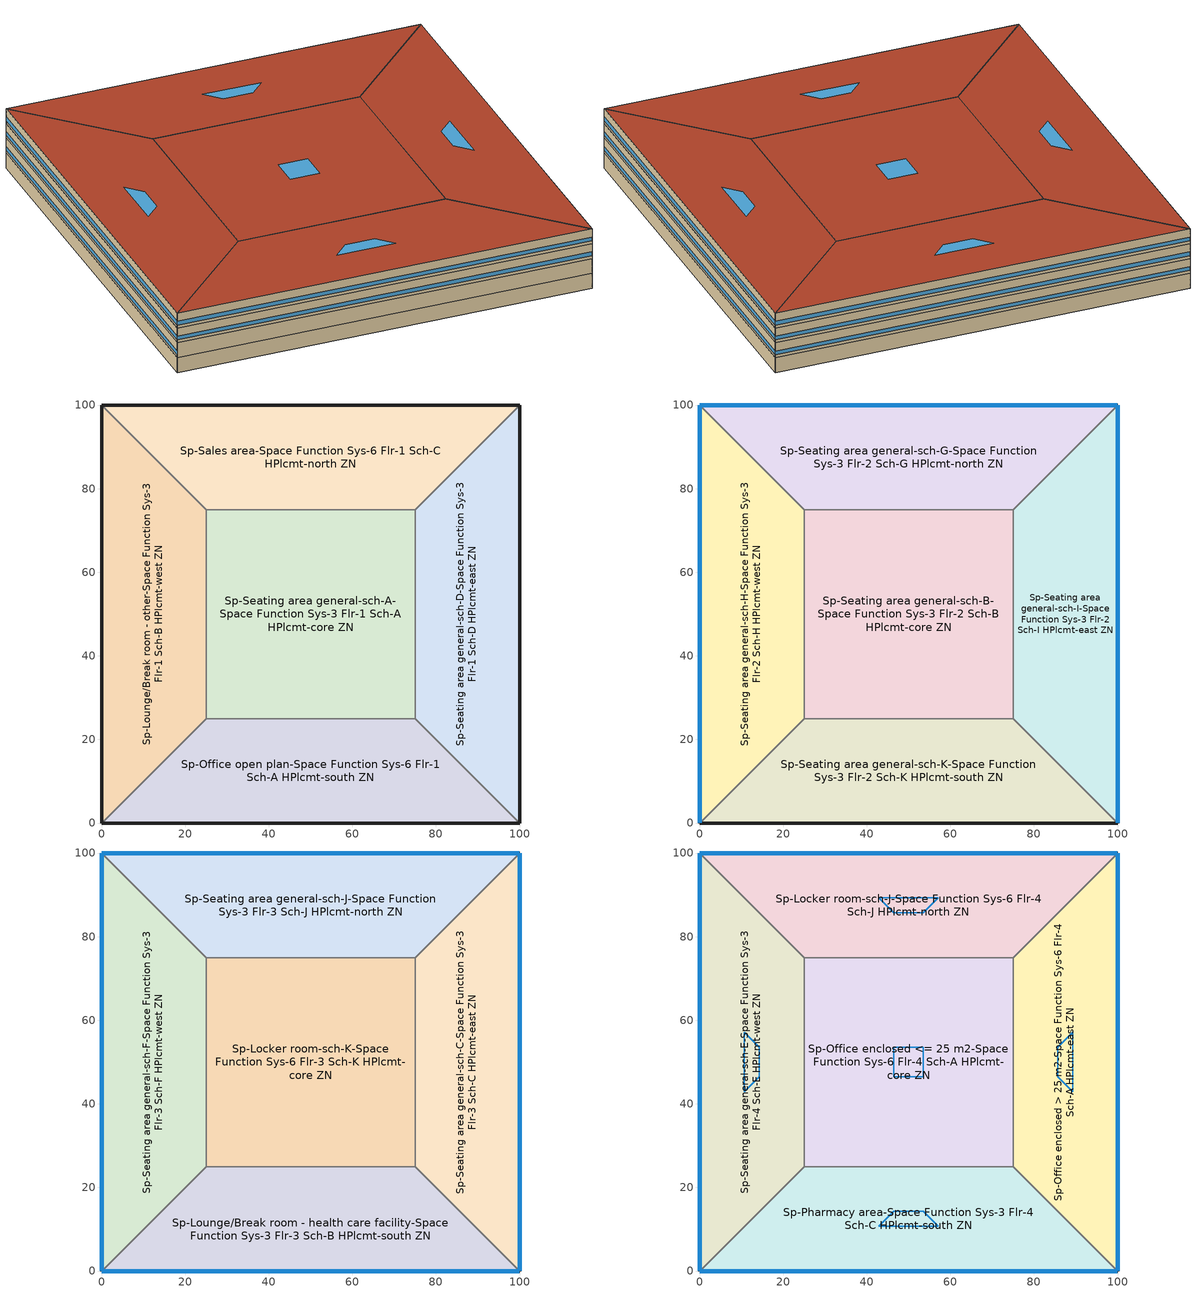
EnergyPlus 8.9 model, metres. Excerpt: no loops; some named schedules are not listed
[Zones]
Sp-Lounge/Break room - other-Space Function Sys-3 Flr-1 Sch-B HPlcmt-west ZN
 floor ground (BTAP-Grnd-Floor-Mass:U-0.757): 0,0 0,100 25,75 25,25 z0
 wall ground (BTAP-Grnd-Wall-Mass:U-0.284): 0,100 0,0 z0:3.8
 wall to Sp-Sales area-Space Function Sys-6 Flr-1 Sch-C HPlcmt-north ZN (BTAP-Int-Wall): 25,75 0,100 z0:3.8
 wall to Sp-Seating area general-sch-A-Space Function Sys-3 Flr-1 Sch-A HPlcmt-core ZN (BTAP-Int-Wall): 25,25 25,75 z0:3.8
 wall to Sp-Office open plan-Space Function Sys-6 Flr-1 Sch-A HPlcmt-south ZN (BTAP-Int-Wall): 0,0 25,25 z0:3.8
Sp-Office open plan-Space Function Sys-6 Flr-1 Sch-A HPlcmt-south ZN
 floor ground (BTAP-Grnd-Floor-Mass:U-0.757): 100,0 0,0 25,25 75,25 z0
 wall ground (BTAP-Grnd-Wall-Mass:U-0.284): 0,0 100,0 z0:3.8
 wall to Sp-Seating area general-sch-A-Space Function Sys-3 Flr-1 Sch-A HPlcmt-core ZN (BTAP-Int-Wall): 75,25 25,25 z0:3.8
 wall to Sp-Seating area general-sch-D-Space Function Sys-3 Flr-1 Sch-D HPlcmt-east ZN (BTAP-Int-Wall): 100,0 75,25 z0:3.8
Sp-Sales area-Space Function Sys-6 Flr-1 Sch-C HPlcmt-north ZN
 floor ground (BTAP-Grnd-Floor-Mass:U-0.757): 0,100 100,100 75,75 25,75 z0
 wall to Sp-Seating area general-sch-A-Space Function Sys-3 Flr-1 Sch-A HPlcmt-core ZN (BTAP-Int-Wall): 25,75 75,75 z0:3.8
 wall ground (BTAP-Grnd-Wall-Mass:U-0.284): 100,100 0,100 z0:3.8
 wall to Sp-Seating area general-sch-D-Space Function Sys-3 Flr-1 Sch-D HPlcmt-east ZN (BTAP-Int-Wall): 75,75 100,100 z0:3.8
Sp-Seating area general-sch-A-Space Function Sys-3 Flr-1 Sch-A HPlcmt-core ZN
 floor ground (BTAP-Grnd-Floor-Mass:U-0.757): 25,25 25,75 75,75 75,25 z0
 wall to Sp-Seating area general-sch-D-Space Function Sys-3 Flr-1 Sch-D HPlcmt-east ZN (BTAP-Int-Wall): 75,25 75,75 z0:3.8
Sp-Seating area general-sch-D-Space Function Sys-3 Flr-1 Sch-D HPlcmt-east ZN
 floor ground (BTAP-Grnd-Floor-Mass:U-0.757): 100,100 100,0 75,25 75,75 z0
 wall ground (BTAP-Grnd-Wall-Mass:U-0.284): 100,0 100,100 z0:3.8
Sp-Seating area general-sch-B-Space Function Sys-3 Flr-2 Sch-B HPlcmt-core ZN
 floor to Sp-Seating area general-sch-A-Space Function Sys-3 Flr-1 Sch-A HPlcmt-core ZN (BTAP-Int-Floor): 25,25 25,75 75,75 75,25 z3.8
 wall to Sp-Seating area general-sch-H-Space Function Sys-3 Flr-2 Sch-H HPlcmt-west ZN (BTAP-Int-Wall): 25,75 25,25 z3.8:7.6
 wall to Sp-Seating area general-sch-G-Space Function Sys-3 Flr-2 Sch-G HPlcmt-north ZN (BTAP-Int-Wall): 75,75 25,75 z3.8:7.6
 wall to Sp-Seating area general-sch-I-Space Function Sys-3 Flr-2 Sch-I HPlcmt-east ZN (BTAP-Int-Wall): 75,25 75,75 z3.8:7.6
 wall to Sp-Seating area general-sch-K-Space Function Sys-3 Flr-2 Sch-K HPlcmt-south ZN (BTAP-Int-Wall): 25,25 75,25 z3.8:7.6
Sp-Seating area general-sch-G-Space Function Sys-3 Flr-2 Sch-G HPlcmt-north ZN
 floor to Sp-Sales area-Space Function Sys-6 Flr-1 Sch-C HPlcmt-north ZN (BTAP-Int-Floor): 0,100 100,100 75,75 25,75 z3.8
 wall outside (BTAP-Ext-Wall-Mass:U-0.21): 100,100 0,100 z3.8:7.6
 wall to Sp-Seating area general-sch-I-Space Function Sys-3 Flr-2 Sch-I HPlcmt-east ZN (BTAP-Int-Wall): 75,75 100,100 z3.8:7.6
 wall to Sp-Seating area general-sch-H-Space Function Sys-3 Flr-2 Sch-H HPlcmt-west ZN (BTAP-Int-Wall): 0,100 25,75 z3.8:7.6
 window (BTAP-Ext-FixedWindow:U=0.190 SHGC=0.600): 99.97,100 0.03,100 z4.56:5.51
Sp-Seating area general-sch-H-Space Function Sys-3 Flr-2 Sch-H HPlcmt-west ZN
 floor to Sp-Lounge/Break room - other-Space Function Sys-3 Flr-1 Sch-B HPlcmt-west ZN (BTAP-Int-Floor): 0,0 0,100 25,75 25,25 z3.8
 wall outside (BTAP-Ext-Wall-Mass:U-0.21): 0,100 0,0 z3.8:7.6
 wall to Sp-Seating area general-sch-K-Space Function Sys-3 Flr-2 Sch-K HPlcmt-south ZN (BTAP-Int-Wall): 0,0 25,25 z3.8:7.6
 window (BTAP-Ext-FixedWindow:U=0.190 SHGC=0.600): 0,99.97 0,0.03 z4.56:5.51
Sp-Seating area general-sch-I-Space Function Sys-3 Flr-2 Sch-I HPlcmt-east ZN
 floor to Sp-Seating area general-sch-D-Space Function Sys-3 Flr-1 Sch-D HPlcmt-east ZN (BTAP-Int-Floor): 100,100 100,0 75,25 75,75 z3.8
 wall outside (BTAP-Ext-Wall-Mass:U-0.21): 100,0 100,100 z3.8:7.6
 wall to Sp-Seating area general-sch-K-Space Function Sys-3 Flr-2 Sch-K HPlcmt-south ZN (BTAP-Int-Wall): 75,25 100,0 z3.8:7.6
 window (BTAP-Ext-FixedWindow:U=0.190 SHGC=0.600): 100,0.03 100,99.97 z4.56:5.51
Sp-Seating area general-sch-K-Space Function Sys-3 Flr-2 Sch-K HPlcmt-south ZN
 floor to Sp-Office open plan-Space Function Sys-6 Flr-1 Sch-A HPlcmt-south ZN (BTAP-Int-Floor): 100,0 0,0 25,25 75,25 z3.8
 wall outside (BTAP-Ext-Wall-Mass:U-0.21): 0,0 100,0 z3.8:7.6
Sp-Locker room-sch-K-Space Function Sys-6 Flr-3 Sch-K HPlcmt-core ZN
 floor to Sp-Seating area general-sch-B-Space Function Sys-3 Flr-2 Sch-B HPlcmt-core ZN (BTAP-Int-Floor): 25,25 25,75 75,75 75,25 z7.6
 wall to Sp-Seating area general-sch-F-Space Function Sys-3 Flr-3 Sch-F HPlcmt-west ZN (BTAP-Int-Wall): 25,75 25,25 z7.6:11.4
 wall to Sp-Seating area general-sch-J-Space Function Sys-3 Flr-3 Sch-J HPlcmt-north ZN (BTAP-Int-Wall): 75,75 25,75 z7.6:11.4
 wall to Sp-Seating area general-sch-C-Space Function Sys-3 Flr-3 Sch-C HPlcmt-east ZN (BTAP-Int-Wall): 75,25 75,75 z7.6:11.4
 wall to Sp-Lounge/Break room - health care facility-Space Function Sys-3 Flr-3 Sch-B HPlcmt-south ZN (BTAP-Int-Wall): 25,25 75,25 z7.6:11.4
Sp-Lounge/Break room - health care facility-Space Function Sys-3 Flr-3 Sch-B HPlcmt-south ZN
 floor to Sp-Seating area general-sch-K-Space Function Sys-3 Flr-2 Sch-K HPlcmt-south ZN (BTAP-Int-Floor): 100,0 0,0 25,25 75,25 z7.6
 wall outside (BTAP-Ext-Wall-Mass:U-0.21): 0,0 100,0 z7.6:11.4
 wall to Sp-Seating area general-sch-F-Space Function Sys-3 Flr-3 Sch-F HPlcmt-west ZN (BTAP-Int-Wall): 25,25 0,0 z7.6:11.4
 wall to Sp-Seating area general-sch-C-Space Function Sys-3 Flr-3 Sch-C HPlcmt-east ZN (BTAP-Int-Wall): 100,0 75,25 z7.6:11.4
 window (BTAP-Ext-FixedWindow:U=0.190 SHGC=0.600): 0.03,0 99.97,0 z8.36:9.31
Sp-Seating area general-sch-C-Space Function Sys-3 Flr-3 Sch-C HPlcmt-east ZN
 floor to Sp-Seating area general-sch-I-Space Function Sys-3 Flr-2 Sch-I HPlcmt-east ZN (BTAP-Int-Floor): 100,100 100,0 75,25 75,75 z7.6
 wall outside (BTAP-Ext-Wall-Mass:U-0.21): 100,0 100,100 z7.6:11.4
 wall to Sp-Seating area general-sch-J-Space Function Sys-3 Flr-3 Sch-J HPlcmt-north ZN (BTAP-Int-Wall): 100,100 75,75 z7.6:11.4
 window (BTAP-Ext-FixedWindow:U=0.190 SHGC=0.600): 100,0.03 100,99.97 z8.36:9.31
Sp-Seating area general-sch-F-Space Function Sys-3 Flr-3 Sch-F HPlcmt-west ZN
 floor to Sp-Seating area general-sch-H-Space Function Sys-3 Flr-2 Sch-H HPlcmt-west ZN (BTAP-Int-Floor): 0,0 0,100 25,75 25,25 z7.6
 wall outside (BTAP-Ext-Wall-Mass:U-0.21): 0,100 0,0 z7.6:11.4
 wall to Sp-Seating area general-sch-J-Space Function Sys-3 Flr-3 Sch-J HPlcmt-north ZN (BTAP-Int-Wall): 25,75 0,100 z7.6:11.4
 window (BTAP-Ext-FixedWindow:U=0.190 SHGC=0.600): 0,99.97 0,0.03 z8.36:9.31
Sp-Seating area general-sch-J-Space Function Sys-3 Flr-3 Sch-J HPlcmt-north ZN
 floor to Sp-Seating area general-sch-G-Space Function Sys-3 Flr-2 Sch-G HPlcmt-north ZN (BTAP-Int-Floor): 0,100 100,100 75,75 25,75 z7.6
 wall outside (BTAP-Ext-Wall-Mass:U-0.21): 100,100 0,100 z7.6:11.4
 window (BTAP-Ext-FixedWindow:U=0.190 SHGC=0.600): 99.97,100 0.03,100 z8.36:9.31
Sp-Locker room-sch-J-Space Function Sys-6 Flr-4 Sch-J HPlcmt-north ZN
 floor to Sp-Seating area general-sch-J-Space Function Sys-3 Flr-3 Sch-J HPlcmt-north ZN (BTAP-Int-Floor): 0,100 100,100 75,75 25,75 z11.4
 wall outside (BTAP-Ext-Wall-Mass:U-0.21): 100,100 0,100 z11.4:15.2
 wall to Sp-Office enclosed <= 25 m2-Space Function Sys-6 Flr-4 Sch-A HPlcmt-core ZN (BTAP-Int-Wall): 25,75 75,75 z11.4:15.2
 wall to Sp-Seating area general-sch-E-Space Function Sys-3 Flr-4 Sch-E HPlcmt-west ZN (BTAP-Int-Wall): 0,100 25,75 z11.4:15.2
 wall to Sp-Office enclosed > 25 m2-Space Function Sys-6 Flr-4 Sch-A HPlcmt-east ZN (BTAP-Int-Wall): 75,75 100,100 z11.4:15.2
 window (BTAP-Ext-FixedWindow:U=0.190 SHGC=0.600): 99.97,100 0.03,100 z12.16:13.11
 roof outside (BTAP-Ext-Roof-Metal:U-0.138): 25,75 75,75 100,100 0,100 z15.2
 skylight (BTAP-Ext-Skylights:U=0.190 SHGC=0.600): 46.46,85.73 53.54,85.73 57.07,89.27 42.93,89.27 z15.2
Sp-Office enclosed <= 25 m2-Space Function Sys-6 Flr-4 Sch-A HPlcmt-core ZN
 floor to Sp-Locker room-sch-K-Space Function Sys-6 Flr-3 Sch-K HPlcmt-core ZN (BTAP-Int-Floor): 25,25 25,75 75,75 75,25 z11.4
 wall to Sp-Seating area general-sch-E-Space Function Sys-3 Flr-4 Sch-E HPlcmt-west ZN (BTAP-Int-Wall): 25,75 25,25 z11.4:15.2
 wall to Sp-Office enclosed > 25 m2-Space Function Sys-6 Flr-4 Sch-A HPlcmt-east ZN (BTAP-Int-Wall): 75,25 75,75 z11.4:15.2
 wall to Sp-Pharmacy area-Space Function Sys-3 Flr-4 Sch-C HPlcmt-south ZN (BTAP-Int-Wall): 25,25 75,25 z11.4:15.2
 roof outside (BTAP-Ext-Roof-Metal:U-0.138): 75,25 75,75 25,75 25,25 z15.2
 skylight (BTAP-Ext-Skylights:U=0.190 SHGC=0.600): 53.54,46.46 53.54,53.54 46.46,53.54 46.46,46.46 z15.2
Sp-Office enclosed > 25 m2-Space Function Sys-6 Flr-4 Sch-A HPlcmt-east ZN
 floor to Sp-Seating area general-sch-C-Space Function Sys-3 Flr-3 Sch-C HPlcmt-east ZN (BTAP-Int-Floor): 100,100 100,0 75,25 75,75 z11.4
 wall outside (BTAP-Ext-Wall-Mass:U-0.21): 100,0 100,100 z11.4:15.2
 wall to Sp-Pharmacy area-Space Function Sys-3 Flr-4 Sch-C HPlcmt-south ZN (BTAP-Int-Wall): 75,25 100,0 z11.4:15.2
 window (BTAP-Ext-FixedWindow:U=0.190 SHGC=0.600): 100,0.03 100,99.97 z12.16:13.11
 roof outside (BTAP-Ext-Roof-Metal:U-0.138): 75,75 75,25 100,0 100,100 z15.2
 skylight (BTAP-Ext-Skylights:U=0.190 SHGC=0.600): 85.73,53.54 85.73,46.46 89.27,42.93 89.27,57.07 z15.2
Sp-Pharmacy area-Space Function Sys-3 Flr-4 Sch-C HPlcmt-south ZN
 floor to Sp-Lounge/Break room - health care facility-Space Function Sys-3 Flr-3 Sch-B HPlcmt-south ZN (BTAP-Int-Floor): 100,0 0,0 25,25 75,25 z11.4
 wall outside (BTAP-Ext-Wall-Mass:U-0.21): 0,0 100,0 z11.4:15.2
 wall to Sp-Seating area general-sch-E-Space Function Sys-3 Flr-4 Sch-E HPlcmt-west ZN (BTAP-Int-Wall): 25,25 0,0 z11.4:15.2
 window (BTAP-Ext-FixedWindow:U=0.190 SHGC=0.600): 0.03,0 99.97,0 z12.16:13.11
 roof outside (BTAP-Ext-Roof-Metal:U-0.138): 75,25 25,25 0,0 100,0 z15.2
 skylight (BTAP-Ext-Skylights:U=0.190 SHGC=0.600): 53.54,14.27 46.46,14.27 42.93,10.73 57.07,10.73 z15.2
Sp-Seating area general-sch-E-Space Function Sys-3 Flr-4 Sch-E HPlcmt-west ZN
 floor to Sp-Seating area general-sch-F-Space Function Sys-3 Flr-3 Sch-F HPlcmt-west ZN (BTAP-Int-Floor): 0,0 0,100 25,75 25,25 z11.4
 wall outside (BTAP-Ext-Wall-Mass:U-0.21): 0,100 0,0 z11.4:15.2
 window (BTAP-Ext-FixedWindow:U=0.190 SHGC=0.600): 0,99.97 0,0.03 z12.16:13.11
 roof outside (BTAP-Ext-Roof-Metal:U-0.138): 25,25 25,75 0,100 0,0 z15.2
 skylight (BTAP-Ext-Skylights:U=0.190 SHGC=0.600): 14.27,46.46 14.27,53.54 10.73,57.07 10.73,42.93 z15.2
[Building]
Building 1
[Site:Location]
Fort McMurray AP_AB_CAN: Latitude {deg}=56.653; Longitude {deg}=-111.223; Time Zone {hr}=-7; Elevation {m}=369.1
[Site:GroundTemperature:BuildingSurface]
19.527, 19.502, 19.536, 19.598, 20.002, 21.64, 22.225, 22.375, 21.449, 20.121, 19.802, 19.633
[Site:WaterMainsTemperature]
Calculation Method=Correlation; Annual Average Outdoor Air Temperature {C}=1.875; Maximum Difference In Monthly Average Outdoor Air Temperatures {deltaC}=34.4
[SizingPeriod:DesignDay] Day of Month=21; Dry-Bulb Temperature Range Modifier Type=DefaultMultipliers; Humidity Condition Type=Wetbulb; Barometric Pressure {Pa}=96969; Rain Indicator=No; Snow Indicator=No; Daylight Saving Time Indicator=No
Name | Month | Day Type | Maximum Dry-Bulb Temperature {C} | Daily Dry-Bulb Temperature Range {deltaC} | Wetbulb or DewPoint at Maximum Dry-Bulb {C} | Wind Speed {m/s} | Wind Direction {deg} | Solar Model Indicator | ASHRAE Clear Sky Optical Depth for Beam Irradiance (taub) | ASHRAE Clear Sky Optical Depth for Diffuse Irradiance (taud) | Sky Clearness
Fort McMurray AP Ann Clg .4% Condns DB=>MWB | 7 | SummerDesignDay | 28.9 | 12.4 | 17.8 | 3.7 | 250 | ASHRAETau | 0.377 | 2.403
Fort McMurray AP Ann Htg 99.6% Condns DB | 1 | WinterDesignDay | -36.2 | 0 | -36.2 | 1 | 90 | ASHRAEClearSky |  |  | 0
[Material] Thermal Absorptance=0.9
Name | Roughness | Thickness {m} | Conductivity {W/m-K} | Density {kg/m3} | Specific Heat {J/kg-K} | Solar Absorptance | Visible Absorptance
1/2IN Gypsum 1 | Smooth | 0.0127 | 0.16 | 784.9 | 830 | 0.4 | 0.4
100mm Normalweight concrete floor 1 | MediumSmooth | 0.1016 | 2.31 | 2322 | 832 | 0.7 | 0.7
1IN Stucco 1 | Smooth | 0.0253 | 0.6918 | 1858 | 837 | 0.7 | 0.92
6 in. Normalweight Concrete Floor 1; 6 in. Normalweight Concrete Floor 2 | MediumRough | 0.1524 | 2.31 | 2322 | 832 | 0.7 | 0.7
8IN CONCRETE HW RefBldg 1 | Rough | 0.2032 | 1.311 | 2240 | 836.8 | 0.7 | 0.7
G01 13mm gypsum board 1 | Smooth | 0.0127 | 0.16 | 800 | 1090 | 0.7 | 0.5
Metal Roof Surface 1 | Smooth | 0.0008 | 45.28 | 7824 | 500 | 0.7 | 0.7
[Material:NoMass] Roughness=Smooth; Thermal Absorptance=0.9; Solar Absorptance=0.7
Name | Thermal Resistance {m2-K/W} | Visible Absorptance
Typical Carpet Pad | 0.21648 | 0.8
Typical Carpet Pad 2 | 1.25503 | 0.8
Typical Carpet Pad 3 | 3.45515 | 0.8
Typical Insulation 2 | 4.49096 | 0.7
Typical Insulation 3 | 7.24636 | 0.7
[WindowMaterial:SimpleGlazingSystem]
SimpleGlazing:U=0.190 SHGC=0.600: U-Factor {W/m2-K}=1.9; Solar Heat Gain Coefficient=0.6; Visible Transmittance=0.21
[Construction]
BTAP-Ext-FixedWindow:U=0.190 SHGC=0.600; BTAP-Ext-Skylights:U=0.190 SHGC=0.600: SimpleGlazing:U=0.190 SHGC=0.600
BTAP-Ext-Roof-Metal:U-0.138: Metal Roof Surface 1, Typical Insulation 3
BTAP-Ext-Wall-Mass:U-0.21: 1IN Stucco 1, 8IN CONCRETE HW RefBldg 1, Typical Insulation 2, 1/2IN Gypsum 1
BTAP-Grnd-Floor-Mass:U-0.757: 6 in. Normalweight Concrete Floor 1, Typical Carpet Pad 2
BTAP-Grnd-Wall-Mass:U-0.284: 6 in. Normalweight Concrete Floor 2, Typical Carpet Pad 3
BTAP-Int-Floor: 100mm Normalweight concrete floor 1, Typical Carpet Pad
BTAP-Int-Wall: G01 13mm gypsum board 1, G01 13mm gypsum board 1
[Zone]
Sp-Locker room-sch-J-Space Function Sys-6 Flr-4 Sch-J HPlcmt-north ZN; Sp-Locker room-sch-K-Space Function Sys-6 Flr-3 Sch-K HPlcmt-core ZN; Sp-Lounge/Break room - health care facility-Space Function Sys-3 Flr-3 Sch-B HPlcmt-south ZN; Sp-Lounge/Break room - other-Space Function Sys-3 Flr-1 Sch-B HPlcmt-west ZN; Sp-Office enclosed <= 25 m2-Space Function Sys-6 Flr-4 Sch-A HPlcmt-core ZN; Sp-Office enclosed > 25 m2-Space Function Sys-6 Flr-4 Sch-A HPlcmt-east ZN; Sp-Office open plan-Space Function Sys-6 Flr-1 Sch-A HPlcmt-south ZN; Sp-Pharmacy area-Space Function Sys-3 Flr-4 Sch-C HPlcmt-south ZN; Sp-Sales area-Space Function Sys-6 Flr-1 Sch-C HPlcmt-north ZN; Sp-Seating area general-sch-A-Space Function Sys-3 Flr-1 Sch-A HPlcmt-core ZN; Sp-Seating area general-sch-B-Space Function Sys-3 Flr-2 Sch-B HPlcmt-core ZN; Sp-Seating area general-sch-C-Space Function Sys-3 Flr-3 Sch-C HPlcmt-east ZN; Sp-Seating area general-sch-D-Space Function Sys-3 Flr-1 Sch-D HPlcmt-east ZN; Sp-Seating area general-sch-E-Space Function Sys-3 Flr-4 Sch-E HPlcmt-west ZN; Sp-Seating area general-sch-F-Space Function Sys-3 Flr-3 Sch-F HPlcmt-west ZN; Sp-Seating area general-sch-G-Space Function Sys-3 Flr-2 Sch-G HPlcmt-north ZN; Sp-Seating area general-sch-H-Space Function Sys-3 Flr-2 Sch-H HPlcmt-west ZN; Sp-Seating area general-sch-I-Space Function Sys-3 Flr-2 Sch-I HPlcmt-east ZN; Sp-Seating area general-sch-J-Space Function Sys-3 Flr-3 Sch-J HPlcmt-north ZN; Sp-Seating area general-sch-K-Space Function Sys-3 Flr-2 Sch-K HPlcmt-south ZN
[ZoneInfiltration:DesignFlowRate] Schedule=Always On Discrete; Design Flow Rate Calculation Method=Flow/ExteriorArea; Flow per Exterior Surface Area {m3/s-m2}=0.00025; Constant Term Coefficient=0; Temperature Term Coefficient=0; Velocity Term Coefficient=0.224; Velocity Squared Term Coefficient=0
Name | Zone or ZoneList
Locker room-sch-J-Space Function Infiltration | Sp-Locker room-sch-J-Space Function Sys-6 Flr-4 Sch-J HPlcmt-north ZN
Lounge/Break room - health care facility-Space Function Infiltration | Sp-Lounge/Break room - health care facility-Space Function Sys-3 Flr-3 Sch-B HPlcmt-south ZN
Office enclosed <= 25 m2-Space Function Infiltration | Sp-Office enclosed <= 25 m2-Space Function Sys-6 Flr-4 Sch-A HPlcmt-core ZN
Office enclosed > 25 m2-Space Function Infiltration | Sp-Office enclosed > 25 m2-Space Function Sys-6 Flr-4 Sch-A HPlcmt-east ZN
Pharmacy area-Space Function Infiltration | Sp-Pharmacy area-Space Function Sys-3 Flr-4 Sch-C HPlcmt-south ZN
Seating area general-sch-C-Space Function Infiltration | Sp-Seating area general-sch-C-Space Function Sys-3 Flr-3 Sch-C HPlcmt-east ZN
Seating area general-sch-E-Space Function Infiltration | Sp-Seating area general-sch-E-Space Function Sys-3 Flr-4 Sch-E HPlcmt-west ZN
Seating area general-sch-F-Space Function Infiltration | Sp-Seating area general-sch-F-Space Function Sys-3 Flr-3 Sch-F HPlcmt-west ZN
Seating area general-sch-G-Space Function Infiltration | Sp-Seating area general-sch-G-Space Function Sys-3 Flr-2 Sch-G HPlcmt-north ZN
Seating area general-sch-H-Space Function Infiltration | Sp-Seating area general-sch-H-Space Function Sys-3 Flr-2 Sch-H HPlcmt-west ZN
Seating area general-sch-I-Space Function Infiltration | Sp-Seating area general-sch-I-Space Function Sys-3 Flr-2 Sch-I HPlcmt-east ZN
Seating area general-sch-J-Space Function Infiltration | Sp-Seating area general-sch-J-Space Function Sys-3 Flr-3 Sch-J HPlcmt-north ZN
Seating area general-sch-K-Space Function Infiltration | Sp-Seating area general-sch-K-Space Function Sys-3 Flr-2 Sch-K HPlcmt-south ZN
[AvailabilityManager:NightCycle] Applicability Schedule=Always On Discrete; Control Type=CycleOnAny; Thermostat Tolerance {deltaC}=1; Cycling Run Time Control Type=FixedRunTime; Cycling Run Time {s}=3600
Name | Fan Schedule
Availability Manager Night Cycle 1 | Sys_3_PSZ Sp-Lounge/Break room - health care facility-Space Function Sys-3 Flr-3 Sch-B HPlcmt-south ZN Occ Sch
Availability Manager Night Cycle 2 | Sys_3_PSZ Sp-Lounge/Break room - other-Space Function Sys-3 Flr-1 Sch-B HPlcmt-west ZN Occ Sch
Availability Manager Night Cycle 3 | Sys_3_PSZ Sp-Pharmacy area-Space Function Sys-3 Flr-4 Sch-C HPlcmt-south ZN Occ Sch
Availability Manager Night Cycle 4 | Sys_3_PSZ Sp-Seating area general-sch-A-Space Function Sys-3 Flr-1 Sch-A HPlcmt-core ZN Occ Sch
Availability Manager Night Cycle 5 | Sys_3_PSZ Sp-Seating area general-sch-B-Space Function Sys-3 Flr-2 Sch-B HPlcmt-core ZN Occ Sch
Availability Manager Night Cycle 6 | Sys_3_PSZ Sp-Seating area general-sch-C-Space Function Sys-3 Flr-3 Sch-C HPlcmt-east ZN Occ Sch
Availability Manager Night Cycle 7 | Sys_3_PSZ Sp-Seating area general-sch-D-Space Function Sys-3 Flr-1 Sch-D HPlcmt-east ZN Occ Sch
Availability Manager Night Cycle 8 | Sys_3_PSZ Sp-Seating area general-sch-E-Space Function Sys-3 Flr-4 Sch-E HPlcmt-west ZN Occ Sch
Availability Manager Night Cycle 9 | Sys_3_PSZ Sp-Seating area general-sch-F-Space Function Sys-3 Flr-3 Sch-F HPlcmt-west ZN Occ Sch
Availability Manager Night Cycle 10 | Sys_3_PSZ Sp-Seating area general-sch-G-Space Function Sys-3 Flr-2 Sch-G HPlcmt-north ZN Occ Sch
Availability Manager Night Cycle 11 | Sys_3_PSZ Sp-Seating area general-sch-H-Space Function Sys-3 Flr-2 Sch-H HPlcmt-west ZN Occ Sch
Availability Manager Night Cycle 12 | Sys_3_PSZ Sp-Seating area general-sch-I-Space Function Sys-3 Flr-2 Sch-I HPlcmt-east ZN Occ Sch
Availability Manager Night Cycle 13 | Sys_3_PSZ Sp-Seating area general-sch-J-Space Function Sys-3 Flr-3 Sch-J HPlcmt-north ZN Occ Sch
Availability Manager Night Cycle 14 | Sys_3_PSZ Sp-Seating area general-sch-K-Space Function Sys-3 Flr-2 Sch-K HPlcmt-south ZN Occ Sch
Availability Manager Night Cycle 15 | Sys_6_VAV with Reheat Occ Sch
Availability Manager Night Cycle 16 | Sys_6_VAV with Reheat 1 Occ Sch
Availability Manager Night Cycle 17 | Sys_6_VAV with Reheat 2 Occ Sch
[AvailabilityManager:Scheduled] Schedule=Always On Discrete
Air Loop HVAC Outdoor Air System 10 Availability Manager; Air Loop HVAC Outdoor Air System 1 Availability Manager; Air Loop HVAC Outdoor Air System 13 Availability Manager; Air Loop HVAC Outdoor Air System 2 Availability Manager; Air Loop HVAC Outdoor Air System 5 Availability Manager; Air Loop HVAC Outdoor Air System 11 Availability Manager; Air Loop HVAC Outdoor Air System 3 Availability Manager; Air Loop HVAC Outdoor Air System 14 Availability Manager; Air Loop HVAC Outdoor Air System 12 Availability Manager; Air Loop HVAC Outdoor Air System 6 Availability Manager; Air Loop HVAC Outdoor Air System 7 Availability Manager; Air Loop HVAC Outdoor Air System 8 Availability Manager; Air Loop HVAC Outdoor Air System 9 Availability Manager; Air Loop HVAC Outdoor Air System 4 Availability Manager; Air Loop HVAC Outdoor Air System 15 Availability Manager; Air Loop HVAC Outdoor Air System 16 Availability Manager; Air Loop HVAC Outdoor Air System 17 Availability Manager
[Schedule:Week:Daily]
Sys_6_VAV with Reheat 1 Occ Sch Week Rule - Jan1-Dec31: Sys_6_VAV with Reheat 1 Occ Sch Sunday, Sys_6_VAV with Reheat 1 Occ Sch Monday, Sys_6_VAV with Reheat 1 Occ Sch Tuesday, Sys_6_VAV with Reheat 1 Occ Sch Wednesday, Sys_6_VAV with Reheat 1 Occ Sch Thursday, Sys_6_VAV with Reheat 1 Occ Sch Friday, Sys_6_VAV with Reheat 1 Occ Sch Saturday, Sys_6_VAV with Reheat 1 Occ Sch Default, Sys_6_VAV with Reheat 1 Occ Sch Summer Design Day, Sys_6_VAV with Reheat 1 Occ Sch Winter Design Day, Sys_6_VAV with Reheat 1 Occ Sch Default, Sys_6_VAV with Reheat 1 Occ Sch Default
Sys_3_PSZ Sp-Lounge/Break room - health care facility-Space Function Sys-3 Flr-3 Sch-B HPlcmt-south ZN Occ Sch Week Rule - Jan1-Dec31: Sys_3_PSZ Sp-Lounge/Break room - health care facility-Space Function Sys-3 Flr-3 Sch-B HPlcmt-south ZN Occ Sch Sunday, Sys_3_PSZ Sp-Lounge/Break room - health care facility-Space Function Sys-3 Flr-3 Sch-B HPlcmt-south ZN Occ Sch Monday, Sys_3_PSZ Sp-Lounge/Break room - health care facility-Space Function Sys-3 Flr-3 Sch-B HPlcmt-south ZN Occ Sch Tuesday, Sys_3_PSZ Sp-Lounge/Break room - health care facility-Space Function Sys-3 Flr-3 Sch-B HPlcmt-south ZN Occ Sch Wednesday, Sys_3_PSZ Sp-Lounge/Break room - health care facility-Space Function Sys-3 Flr-3 Sch-B HPlcmt-south ZN Occ Sch Thursday, Sys_3_PSZ Sp-Lounge/Break room - health care facility-Space Function Sys-3 Flr-3 Sch-B HPlcmt-south ZN Occ Sch Friday, Sys_3_PSZ Sp-Lounge/Break room - health care facility-Space Function Sys-3 Flr-3 Sch-B HPlcmt-south ZN Occ Sch Saturday, Sys_3_PSZ Sp-Lounge/Break room - health care facility-Space Function Sys-3 Flr-3 Sch-B HPlcmt-south ZN Occ Sch Default, Sys_3_PSZ Sp-Lounge/Break room - health care facility-Space Function Sys-3 Flr-3 Sch-B HPlcmt-south ZN Occ Sch Summer Design Day, Sys_3_PSZ Sp-Lounge/Break room - health care facility-Space Function Sys-3 Flr-3 Sch-B HPlcmt-south ZN Occ Sch Winter Design Day, Sys_3_PSZ Sp-Lounge/Break room - health care facility-Space Function Sys-3 Flr-3 Sch-B HPlcmt-south ZN Occ Sch Default, Sys_3_PSZ Sp-Lounge/Break room - health care facility-Space Function Sys-3 Flr-3 Sch-B HPlcmt-south ZN Occ Sch Default
Sys_3_PSZ Sp-Lounge/Break room - other-Space Function Sys-3 Flr-1 Sch-B HPlcmt-west ZN Occ Sch Week Rule - Jan1-Dec31: Sys_3_PSZ Sp-Lounge/Break room - other-Space Function Sys-3 Flr-1 Sch-B HPlcmt-west ZN Occ Sch Sunday, Sys_3_PSZ Sp-Lounge/Break room - other-Space Function Sys-3 Flr-1 Sch-B HPlcmt-west ZN Occ Sch Monday, Sys_3_PSZ Sp-Lounge/Break room - other-Space Function Sys-3 Flr-1 Sch-B HPlcmt-west ZN Occ Sch Tuesday, Sys_3_PSZ Sp-Lounge/Break room - other-Space Function Sys-3 Flr-1 Sch-B HPlcmt-west ZN Occ Sch Wednesday, Sys_3_PSZ Sp-Lounge/Break room - other-Space Function Sys-3 Flr-1 Sch-B HPlcmt-west ZN Occ Sch Thursday, Sys_3_PSZ Sp-Lounge/Break room - other-Space Function Sys-3 Flr-1 Sch-B HPlcmt-west ZN Occ Sch Friday, Sys_3_PSZ Sp-Lounge/Break room - other-Space Function Sys-3 Flr-1 Sch-B HPlcmt-west ZN Occ Sch Saturday, Sys_3_PSZ Sp-Lounge/Break room - other-Space Function Sys-3 Flr-1 Sch-B HPlcmt-west ZN Occ Sch Default, Sys_3_PSZ Sp-Lounge/Break room - other-Space Function Sys-3 Flr-1 Sch-B HPlcmt-west ZN Occ Sch Summer Design Day, Sys_3_PSZ Sp-Lounge/Break room - other-Space Function Sys-3 Flr-1 Sch-B HPlcmt-west ZN Occ Sch Winter Design Day, Sys_3_PSZ Sp-Lounge/Break room - other-Space Function Sys-3 Flr-1 Sch-B HPlcmt-west ZN Occ Sch Default, Sys_3_PSZ Sp-Lounge/Break room - other-Space Function Sys-3 Flr-1 Sch-B HPlcmt-west ZN Occ Sch Default
Sys_6_VAV with Reheat Occ Sch Week Rule - Jan1-Dec31: Sys_6_VAV with Reheat Occ Sch Sunday, Sys_6_VAV with Reheat Occ Sch Monday, Sys_6_VAV with Reheat Occ Sch Tuesday, Sys_6_VAV with Reheat Occ Sch Wednesday, Sys_6_VAV with Reheat Occ Sch Thursday, Sys_6_VAV with Reheat Occ Sch Friday, Sys_6_VAV with Reheat Occ Sch Saturday, Sys_6_VAV with Reheat Occ Sch Default, Sys_6_VAV with Reheat Occ Sch Summer Design Day, Sys_6_VAV with Reheat Occ Sch Winter Design Day, Sys_6_VAV with Reheat Occ Sch Default, Sys_6_VAV with Reheat Occ Sch Default
Sys_3_PSZ Sp-Pharmacy area-Space Function Sys-3 Flr-4 Sch-C HPlcmt-south ZN Occ Sch Week Rule - Jan1-Dec31: Sys_3_PSZ Sp-Pharmacy area-Space Function Sys-3 Flr-4 Sch-C HPlcmt-south ZN Occ Sch Sunday, Sys_3_PSZ Sp-Pharmacy area-Space Function Sys-3 Flr-4 Sch-C HPlcmt-south ZN Occ Sch Monday, Sys_3_PSZ Sp-Pharmacy area-Space Function Sys-3 Flr-4 Sch-C HPlcmt-south ZN Occ Sch Tuesday, Sys_3_PSZ Sp-Pharmacy area-Space Function Sys-3 Flr-4 Sch-C HPlcmt-south ZN Occ Sch Wednesday, Sys_3_PSZ Sp-Pharmacy area-Space Function Sys-3 Flr-4 Sch-C HPlcmt-south ZN Occ Sch Thursday, Sys_3_PSZ Sp-Pharmacy area-Space Function Sys-3 Flr-4 Sch-C HPlcmt-south ZN Occ Sch Friday, Sys_3_PSZ Sp-Pharmacy area-Space Function Sys-3 Flr-4 Sch-C HPlcmt-south ZN Occ Sch Saturday, Sys_3_PSZ Sp-Pharmacy area-Space Function Sys-3 Flr-4 Sch-C HPlcmt-south ZN Occ Sch Default, Sys_3_PSZ Sp-Pharmacy area-Space Function Sys-3 Flr-4 Sch-C HPlcmt-south ZN Occ Sch Summer Design Day, Sys_3_PSZ Sp-Pharmacy area-Space Function Sys-3 Flr-4 Sch-C HPlcmt-south ZN Occ Sch Winter Design Day, Sys_3_PSZ Sp-Pharmacy area-Space Function Sys-3 Flr-4 Sch-C HPlcmt-south ZN Occ Sch Default, Sys_3_PSZ Sp-Pharmacy area-Space Function Sys-3 Flr-4 Sch-C HPlcmt-south ZN Occ Sch Default
Sys_3_PSZ Sp-Seating area general-sch-A-Space Function Sys-3 Flr-1 Sch-A HPlcmt-core ZN Occ Sch Week Rule - Jan1-Dec31: Sys_3_PSZ Sp-Seating area general-sch-A-Space Function Sys-3 Flr-1 Sch-A HPlcmt-core ZN Occ Sch Sunday, Sys_3_PSZ Sp-Seating area general-sch-A-Space Function Sys-3 Flr-1 Sch-A HPlcmt-core ZN Occ Sch Monday, Sys_3_PSZ Sp-Seating area general-sch-A-Space Function Sys-3 Flr-1 Sch-A HPlcmt-core ZN Occ Sch Tuesday, Sys_3_PSZ Sp-Seating area general-sch-A-Space Function Sys-3 Flr-1 Sch-A HPlcmt-core ZN Occ Sch Wednesday, Sys_3_PSZ Sp-Seating area general-sch-A-Space Function Sys-3 Flr-1 Sch-A HPlcmt-core ZN Occ Sch Thursday, Sys_3_PSZ Sp-Seating area general-sch-A-Space Function Sys-3 Flr-1 Sch-A HPlcmt-core ZN Occ Sch Friday, Sys_3_PSZ Sp-Seating area general-sch-A-Space Function Sys-3 Flr-1 Sch-A HPlcmt-core ZN Occ Sch Saturday, Sys_3_PSZ Sp-Seating area general-sch-A-Space Function Sys-3 Flr-1 Sch-A HPlcmt-core ZN Occ Sch Default, Sys_3_PSZ Sp-Seating area general-sch-A-Space Function Sys-3 Flr-1 Sch-A HPlcmt-core ZN Occ Sch Summer Design Day, Sys_3_PSZ Sp-Seating area general-sch-A-Space Function Sys-3 Flr-1 Sch-A HPlcmt-core ZN Occ Sch Winter Design Day, Sys_3_PSZ Sp-Seating area general-sch-A-Space Function Sys-3 Flr-1 Sch-A HPlcmt-core ZN Occ Sch Default, Sys_3_PSZ Sp-Seating area general-sch-A-Space Function Sys-3 Flr-1 Sch-A HPlcmt-core ZN Occ Sch Default
Sys_3_PSZ Sp-Seating area general-sch-B-Space Function Sys-3 Flr-2 Sch-B HPlcmt-core ZN Occ Sch Week Rule - Jan1-Dec31: Sys_3_PSZ Sp-Seating area general-sch-B-Space Function Sys-3 Flr-2 Sch-B HPlcmt-core ZN Occ Sch Sunday, Sys_3_PSZ Sp-Seating area general-sch-B-Space Function Sys-3 Flr-2 Sch-B HPlcmt-core ZN Occ Sch Monday, Sys_3_PSZ Sp-Seating area general-sch-B-Space Function Sys-3 Flr-2 Sch-B HPlcmt-core ZN Occ Sch Tuesday, Sys_3_PSZ Sp-Seating area general-sch-B-Space Function Sys-3 Flr-2 Sch-B HPlcmt-core ZN Occ Sch Wednesday, Sys_3_PSZ Sp-Seating area general-sch-B-Space Function Sys-3 Flr-2 Sch-B HPlcmt-core ZN Occ Sch Thursday, Sys_3_PSZ Sp-Seating area general-sch-B-Space Function Sys-3 Flr-2 Sch-B HPlcmt-core ZN Occ Sch Friday, Sys_3_PSZ Sp-Seating area general-sch-B-Space Function Sys-3 Flr-2 Sch-B HPlcmt-core ZN Occ Sch Saturday, Sys_3_PSZ Sp-Seating area general-sch-B-Space Function Sys-3 Flr-2 Sch-B HPlcmt-core ZN Occ Sch Default, Sys_3_PSZ Sp-Seating area general-sch-B-Space Function Sys-3 Flr-2 Sch-B HPlcmt-core ZN Occ Sch Summer Design Day, Sys_3_PSZ Sp-Seating area general-sch-B-Space Function Sys-3 Flr-2 Sch-B HPlcmt-core ZN Occ Sch Winter Design Day, Sys_3_PSZ Sp-Seating area general-sch-B-Space Function Sys-3 Flr-2 Sch-B HPlcmt-core ZN Occ Sch Default, Sys_3_PSZ Sp-Seating area general-sch-B-Space Function Sys-3 Flr-2 Sch-B HPlcmt-core ZN Occ Sch Default
Sys_3_PSZ Sp-Seating area general-sch-C-Space Function Sys-3 Flr-3 Sch-C HPlcmt-east ZN Occ Sch Week Rule - Jan1-Dec31: Sys_3_PSZ Sp-Seating area general-sch-C-Space Function Sys-3 Flr-3 Sch-C HPlcmt-east ZN Occ Sch Sunday, Sys_3_PSZ Sp-Seating area general-sch-C-Space Function Sys-3 Flr-3 Sch-C HPlcmt-east ZN Occ Sch Monday, Sys_3_PSZ Sp-Seating area general-sch-C-Space Function Sys-3 Flr-3 Sch-C HPlcmt-east ZN Occ Sch Tuesday, Sys_3_PSZ Sp-Seating area general-sch-C-Space Function Sys-3 Flr-3 Sch-C HPlcmt-east ZN Occ Sch Wednesday, Sys_3_PSZ Sp-Seating area general-sch-C-Space Function Sys-3 Flr-3 Sch-C HPlcmt-east ZN Occ Sch Thursday, Sys_3_PSZ Sp-Seating area general-sch-C-Space Function Sys-3 Flr-3 Sch-C HPlcmt-east ZN Occ Sch Friday, Sys_3_PSZ Sp-Seating area general-sch-C-Space Function Sys-3 Flr-3 Sch-C HPlcmt-east ZN Occ Sch Saturday, Sys_3_PSZ Sp-Seating area general-sch-C-Space Function Sys-3 Flr-3 Sch-C HPlcmt-east ZN Occ Sch Default, Sys_3_PSZ Sp-Seating area general-sch-C-Space Function Sys-3 Flr-3 Sch-C HPlcmt-east ZN Occ Sch Summer Design Day, Sys_3_PSZ Sp-Seating area general-sch-C-Space Function Sys-3 Flr-3 Sch-C HPlcmt-east ZN Occ Sch Winter Design Day, Sys_3_PSZ Sp-Seating area general-sch-C-Space Function Sys-3 Flr-3 Sch-C HPlcmt-east ZN Occ Sch Default, Sys_3_PSZ Sp-Seating area general-sch-C-Space Function Sys-3 Flr-3 Sch-C HPlcmt-east ZN Occ Sch Default
Sys_3_PSZ Sp-Seating area general-sch-D-Space Function Sys-3 Flr-1 Sch-D HPlcmt-east ZN Occ Sch Week Rule - Jan1-Dec31: Sys_3_PSZ Sp-Seating area general-sch-D-Space Function Sys-3 Flr-1 Sch-D HPlcmt-east ZN Occ Sch Sunday, Sys_3_PSZ Sp-Seating area general-sch-D-Space Function Sys-3 Flr-1 Sch-D HPlcmt-east ZN Occ Sch Monday, Sys_3_PSZ Sp-Seating area general-sch-D-Space Function Sys-3 Flr-1 Sch-D HPlcmt-east ZN Occ Sch Tuesday, Sys_3_PSZ Sp-Seating area general-sch-D-Space Function Sys-3 Flr-1 Sch-D HPlcmt-east ZN Occ Sch Wednesday, Sys_3_PSZ Sp-Seating area general-sch-D-Space Function Sys-3 Flr-1 Sch-D HPlcmt-east ZN Occ Sch Thursday, Sys_3_PSZ Sp-Seating area general-sch-D-Space Function Sys-3 Flr-1 Sch-D HPlcmt-east ZN Occ Sch Friday, Sys_3_PSZ Sp-Seating area general-sch-D-Space Function Sys-3 Flr-1 Sch-D HPlcmt-east ZN Occ Sch Saturday, Sys_3_PSZ Sp-Seating area general-sch-D-Space Function Sys-3 Flr-1 Sch-D HPlcmt-east ZN Occ Sch Default, Sys_3_PSZ Sp-Seating area general-sch-D-Space Function Sys-3 Flr-1 Sch-D HPlcmt-east ZN Occ Sch Summer Design Day, Sys_3_PSZ Sp-Seating area general-sch-D-Space Function Sys-3 Flr-1 Sch-D HPlcmt-east ZN Occ Sch Winter Design Day, Sys_3_PSZ Sp-Seating area general-sch-D-Space Function Sys-3 Flr-1 Sch-D HPlcmt-east ZN Occ Sch Default, Sys_3_PSZ Sp-Seating area general-sch-D-Space Function Sys-3 Flr-1 Sch-D HPlcmt-east ZN Occ Sch Default
Sys_3_PSZ Sp-Seating area general-sch-E-Space Function Sys-3 Flr-4 Sch-E HPlcmt-west ZN Occ Sch Week Rule - Jan1-Dec31: Sys_3_PSZ Sp-Seating area general-sch-E-Space Function Sys-3 Flr-4 Sch-E HPlcmt-west ZN Occ Sch Sunday, Sys_3_PSZ Sp-Seating area general-sch-E-Space Function Sys-3 Flr-4 Sch-E HPlcmt-west ZN Occ Sch Monday, Sys_3_PSZ Sp-Seating area general-sch-E-Space Function Sys-3 Flr-4 Sch-E HPlcmt-west ZN Occ Sch Tuesday, Sys_3_PSZ Sp-Seating area general-sch-E-Space Function Sys-3 Flr-4 Sch-E HPlcmt-west ZN Occ Sch Wednesday, Sys_3_PSZ Sp-Seating area general-sch-E-Space Function Sys-3 Flr-4 Sch-E HPlcmt-west ZN Occ Sch Thursday, Sys_3_PSZ Sp-Seating area general-sch-E-Space Function Sys-3 Flr-4 Sch-E HPlcmt-west ZN Occ Sch Friday, Sys_3_PSZ Sp-Seating area general-sch-E-Space Function Sys-3 Flr-4 Sch-E HPlcmt-west ZN Occ Sch Saturday, Sys_3_PSZ Sp-Seating area general-sch-E-Space Function Sys-3 Flr-4 Sch-E HPlcmt-west ZN Occ Sch Default, Sys_3_PSZ Sp-Seating area general-sch-E-Space Function Sys-3 Flr-4 Sch-E HPlcmt-west ZN Occ Sch Summer Design Day, Sys_3_PSZ Sp-Seating area general-sch-E-Space Function Sys-3 Flr-4 Sch-E HPlcmt-west ZN Occ Sch Winter Design Day, Sys_3_PSZ Sp-Seating area general-sch-E-Space Function Sys-3 Flr-4 Sch-E HPlcmt-west ZN Occ Sch Default, Sys_3_PSZ Sp-Seating area general-sch-E-Space Function Sys-3 Flr-4 Sch-E HPlcmt-west ZN Occ Sch Default
Sys_3_PSZ Sp-Seating area general-sch-F-Space Function Sys-3 Flr-3 Sch-F HPlcmt-west ZN Occ Sch Week Rule - Jan1-Dec31: Sys_3_PSZ Sp-Seating area general-sch-F-Space Function Sys-3 Flr-3 Sch-F HPlcmt-west ZN Occ Sch Sunday, Sys_3_PSZ Sp-Seating area general-sch-F-Space Function Sys-3 Flr-3 Sch-F HPlcmt-west ZN Occ Sch Monday, Sys_3_PSZ Sp-Seating area general-sch-F-Space Function Sys-3 Flr-3 Sch-F HPlcmt-west ZN Occ Sch Tuesday, Sys_3_PSZ Sp-Seating area general-sch-F-Space Function Sys-3 Flr-3 Sch-F HPlcmt-west ZN Occ Sch Wednesday, Sys_3_PSZ Sp-Seating area general-sch-F-Space Function Sys-3 Flr-3 Sch-F HPlcmt-west ZN Occ Sch Thursday, Sys_3_PSZ Sp-Seating area general-sch-F-Space Function Sys-3 Flr-3 Sch-F HPlcmt-west ZN Occ Sch Friday, Sys_3_PSZ Sp-Seating area general-sch-F-Space Function Sys-3 Flr-3 Sch-F HPlcmt-west ZN Occ Sch Saturday, Sys_3_PSZ Sp-Seating area general-sch-F-Space Function Sys-3 Flr-3 Sch-F HPlcmt-west ZN Occ Sch Default, Sys_3_PSZ Sp-Seating area general-sch-F-Space Function Sys-3 Flr-3 Sch-F HPlcmt-west ZN Occ Sch Summer Design Day, Sys_3_PSZ Sp-Seating area general-sch-F-Space Function Sys-3 Flr-3 Sch-F HPlcmt-west ZN Occ Sch Winter Design Day, Sys_3_PSZ Sp-Seating area general-sch-F-Space Function Sys-3 Flr-3 Sch-F HPlcmt-west ZN Occ Sch Default, Sys_3_PSZ Sp-Seating area general-sch-F-Space Function Sys-3 Flr-3 Sch-F HPlcmt-west ZN Occ Sch Default
Sys_3_PSZ Sp-Seating area general-sch-G-Space Function Sys-3 Flr-2 Sch-G HPlcmt-north ZN Occ Sch Week Rule - Jan1-Dec31: Sys_3_PSZ Sp-Seating area general-sch-G-Space Function Sys-3 Flr-2 Sch-G HPlcmt-north ZN Occ Sch Sunday, Sys_3_PSZ Sp-Seating area general-sch-G-Space Function Sys-3 Flr-2 Sch-G HPlcmt-north ZN Occ Sch Monday, Sys_3_PSZ Sp-Seating area general-sch-G-Space Function Sys-3 Flr-2 Sch-G HPlcmt-north ZN Occ Sch Tuesday, Sys_3_PSZ Sp-Seating area general-sch-G-Space Function Sys-3 Flr-2 Sch-G HPlcmt-north ZN Occ Sch Wednesday, Sys_3_PSZ Sp-Seating area general-sch-G-Space Function Sys-3 Flr-2 Sch-G HPlcmt-north ZN Occ Sch Thursday, Sys_3_PSZ Sp-Seating area general-sch-G-Space Function Sys-3 Flr-2 Sch-G HPlcmt-north ZN Occ Sch Friday, Sys_3_PSZ Sp-Seating area general-sch-G-Space Function Sys-3 Flr-2 Sch-G HPlcmt-north ZN Occ Sch Saturday, Sys_3_PSZ Sp-Seating area general-sch-G-Space Function Sys-3 Flr-2 Sch-G HPlcmt-north ZN Occ Sch Default, Sys_3_PSZ Sp-Seating area general-sch-G-Space Function Sys-3 Flr-2 Sch-G HPlcmt-north ZN Occ Sch Summer Design Day, Sys_3_PSZ Sp-Seating area general-sch-G-Space Function Sys-3 Flr-2 Sch-G HPlcmt-north ZN Occ Sch Winter Design Day, Sys_3_PSZ Sp-Seating area general-sch-G-Space Function Sys-3 Flr-2 Sch-G HPlcmt-north ZN Occ Sch Default, Sys_3_PSZ Sp-Seating area general-sch-G-Space Function Sys-3 Flr-2 Sch-G HPlcmt-north ZN Occ Sch Default
Sys_3_PSZ Sp-Seating area general-sch-H-Space Function Sys-3 Flr-2 Sch-H HPlcmt-west ZN Occ Sch Week Rule - Jan1-Dec31: Sys_3_PSZ Sp-Seating area general-sch-H-Space Function Sys-3 Flr-2 Sch-H HPlcmt-west ZN Occ Sch Sunday, Sys_3_PSZ Sp-Seating area general-sch-H-Space Function Sys-3 Flr-2 Sch-H HPlcmt-west ZN Occ Sch Monday, Sys_3_PSZ Sp-Seating area general-sch-H-Space Function Sys-3 Flr-2 Sch-H HPlcmt-west ZN Occ Sch Tuesday, Sys_3_PSZ Sp-Seating area general-sch-H-Space Function Sys-3 Flr-2 Sch-H HPlcmt-west ZN Occ Sch Wednesday, Sys_3_PSZ Sp-Seating area general-sch-H-Space Function Sys-3 Flr-2 Sch-H HPlcmt-west ZN Occ Sch Thursday, Sys_3_PSZ Sp-Seating area general-sch-H-Space Function Sys-3 Flr-2 Sch-H HPlcmt-west ZN Occ Sch Friday, Sys_3_PSZ Sp-Seating area general-sch-H-Space Function Sys-3 Flr-2 Sch-H HPlcmt-west ZN Occ Sch Saturday, Sys_3_PSZ Sp-Seating area general-sch-H-Space Function Sys-3 Flr-2 Sch-H HPlcmt-west ZN Occ Sch Default, Sys_3_PSZ Sp-Seating area general-sch-H-Space Function Sys-3 Flr-2 Sch-H HPlcmt-west ZN Occ Sch Summer Design Day, Sys_3_PSZ Sp-Seating area general-sch-H-Space Function Sys-3 Flr-2 Sch-H HPlcmt-west ZN Occ Sch Winter Design Day, Sys_3_PSZ Sp-Seating area general-sch-H-Space Function Sys-3 Flr-2 Sch-H HPlcmt-west ZN Occ Sch Default, Sys_3_PSZ Sp-Seating area general-sch-H-Space Function Sys-3 Flr-2 Sch-H HPlcmt-west ZN Occ Sch Default
Sys_3_PSZ Sp-Seating area general-sch-I-Space Function Sys-3 Flr-2 Sch-I HPlcmt-east ZN Occ Sch Week Rule - Jan1-Dec31: Sys_3_PSZ Sp-Seating area general-sch-I-Space Function Sys-3 Flr-2 Sch-I HPlcmt-east ZN Occ Sch Sunday, Sys_3_PSZ Sp-Seating area general-sch-I-Space Function Sys-3 Flr-2 Sch-I HPlcmt-east ZN Occ Sch Monday, Sys_3_PSZ Sp-Seating area general-sch-I-Space Function Sys-3 Flr-2 Sch-I HPlcmt-east ZN Occ Sch Tuesday, Sys_3_PSZ Sp-Seating area general-sch-I-Space Function Sys-3 Flr-2 Sch-I HPlcmt-east ZN Occ Sch Wednesday, Sys_3_PSZ Sp-Seating area general-sch-I-Space Function Sys-3 Flr-2 Sch-I HPlcmt-east ZN Occ Sch Thursday, Sys_3_PSZ Sp-Seating area general-sch-I-Space Function Sys-3 Flr-2 Sch-I HPlcmt-east ZN Occ Sch Friday, Sys_3_PSZ Sp-Seating area general-sch-I-Space Function Sys-3 Flr-2 Sch-I HPlcmt-east ZN Occ Sch Saturday, Sys_3_PSZ Sp-Seating area general-sch-I-Space Function Sys-3 Flr-2 Sch-I HPlcmt-east ZN Occ Sch Default, Sys_3_PSZ Sp-Seating area general-sch-I-Space Function Sys-3 Flr-2 Sch-I HPlcmt-east ZN Occ Sch Summer Design Day, Sys_3_PSZ Sp-Seating area general-sch-I-Space Function Sys-3 Flr-2 Sch-I HPlcmt-east ZN Occ Sch Winter Design Day, Sys_3_PSZ Sp-Seating area general-sch-I-Space Function Sys-3 Flr-2 Sch-I HPlcmt-east ZN Occ Sch Default, Sys_3_PSZ Sp-Seating area general-sch-I-Space Function Sys-3 Flr-2 Sch-I HPlcmt-east ZN Occ Sch Default
Sys_3_PSZ Sp-Seating area general-sch-J-Space Function Sys-3 Flr-3 Sch-J HPlcmt-north ZN Occ Sch Week Rule - Jan1-Dec31: Sys_3_PSZ Sp-Seating area general-sch-J-Space Function Sys-3 Flr-3 Sch-J HPlcmt-north ZN Occ Sch Sunday, Sys_3_PSZ Sp-Seating area general-sch-J-Space Function Sys-3 Flr-3 Sch-J HPlcmt-north ZN Occ Sch Monday, Sys_3_PSZ Sp-Seating area general-sch-J-Space Function Sys-3 Flr-3 Sch-J HPlcmt-north ZN Occ Sch Tuesday, Sys_3_PSZ Sp-Seating area general-sch-J-Space Function Sys-3 Flr-3 Sch-J HPlcmt-north ZN Occ Sch Wednesday, Sys_3_PSZ Sp-Seating area general-sch-J-Space Function Sys-3 Flr-3 Sch-J HPlcmt-north ZN Occ Sch Thursday, Sys_3_PSZ Sp-Seating area general-sch-J-Space Function Sys-3 Flr-3 Sch-J HPlcmt-north ZN Occ Sch Friday, Sys_3_PSZ Sp-Seating area general-sch-J-Space Function Sys-3 Flr-3 Sch-J HPlcmt-north ZN Occ Sch Saturday, Sys_3_PSZ Sp-Seating area general-sch-J-Space Function Sys-3 Flr-3 Sch-J HPlcmt-north ZN Occ Sch Default, Sys_3_PSZ Sp-Seating area general-sch-J-Space Function Sys-3 Flr-3 Sch-J HPlcmt-north ZN Occ Sch Summer Design Day, Sys_3_PSZ Sp-Seating area general-sch-J-Space Function Sys-3 Flr-3 Sch-J HPlcmt-north ZN Occ Sch Winter Design Day, Sys_3_PSZ Sp-Seating area general-sch-J-Space Function Sys-3 Flr-3 Sch-J HPlcmt-north ZN Occ Sch Default, Sys_3_PSZ Sp-Seating area general-sch-J-Space Function Sys-3 Flr-3 Sch-J HPlcmt-north ZN Occ Sch Default
Sys_3_PSZ Sp-Seating area general-sch-K-Space Function Sys-3 Flr-2 Sch-K HPlcmt-south ZN Occ Sch Week Rule - Jan1-Dec31: Sys_3_PSZ Sp-Seating area general-sch-K-Space Function Sys-3 Flr-2 Sch-K HPlcmt-south ZN Occ Sch Sunday, Sys_3_PSZ Sp-Seating area general-sch-K-Space Function Sys-3 Flr-2 Sch-K HPlcmt-south ZN Occ Sch Monday, Sys_3_PSZ Sp-Seating area general-sch-K-Space Function Sys-3 Flr-2 Sch-K HPlcmt-south ZN Occ Sch Tuesday, Sys_3_PSZ Sp-Seating area general-sch-K-Space Function Sys-3 Flr-2 Sch-K HPlcmt-south ZN Occ Sch Wednesday, Sys_3_PSZ Sp-Seating area general-sch-K-Space Function Sys-3 Flr-2 Sch-K HPlcmt-south ZN Occ Sch Thursday, Sys_3_PSZ Sp-Seating area general-sch-K-Space Function Sys-3 Flr-2 Sch-K HPlcmt-south ZN Occ Sch Friday, Sys_3_PSZ Sp-Seating area general-sch-K-Space Function Sys-3 Flr-2 Sch-K HPlcmt-south ZN Occ Sch Saturday, Sys_3_PSZ Sp-Seating area general-sch-K-Space Function Sys-3 Flr-2 Sch-K HPlcmt-south ZN Occ Sch Default, Sys_3_PSZ Sp-Seating area general-sch-K-Space Function Sys-3 Flr-2 Sch-K HPlcmt-south ZN Occ Sch Summer Design Day, Sys_3_PSZ Sp-Seating area general-sch-K-Space Function Sys-3 Flr-2 Sch-K HPlcmt-south ZN Occ Sch Winter Design Day, Sys_3_PSZ Sp-Seating area general-sch-K-Space Function Sys-3 Flr-2 Sch-K HPlcmt-south ZN Occ Sch Default, Sys_3_PSZ Sp-Seating area general-sch-K-Space Function Sys-3 Flr-2 Sch-K HPlcmt-south ZN Occ Sch Default
[Schedule:Year]
Sys_6_VAV with Reheat 2 Occ Sch: Sys_6_VAV with Reheat 2 Occ Sch Week Rule - Jan1-Dec31, 1, 1, 12, 31
Sys_6_VAV with Reheat 1 Occ Sch: Sys_6_VAV with Reheat 1 Occ Sch Week Rule - Jan1-Dec31, 1, 1, 12, 31
Sys_3_PSZ Sp-Lounge/Break room - health care facility-Space Function Sys-3 Flr-3 Sch-B HPlcmt-south ZN Occ Sch: Sys_3_PSZ Sp-Lounge/Break room - health care facility-Space Function Sys-3 Flr-3 Sch-B HPlcmt-south ZN Occ Sch Week Rule - Jan1-Dec31, 1, 1, 12, 31
Sys_3_PSZ Sp-Lounge/Break room - other-Space Function Sys-3 Flr-1 Sch-B HPlcmt-west ZN Occ Sch: Sys_3_PSZ Sp-Lounge/Break room - other-Space Function Sys-3 Flr-1 Sch-B HPlcmt-west ZN Occ Sch Week Rule - Jan1-Dec31, 1, 1, 12, 31
Sys_6_VAV with Reheat Occ Sch: Sys_6_VAV with Reheat Occ Sch Week Rule - Jan1-Dec31, 1, 1, 12, 31
Sys_3_PSZ Sp-Pharmacy area-Space Function Sys-3 Flr-4 Sch-C HPlcmt-south ZN Occ Sch: Sys_3_PSZ Sp-Pharmacy area-Space Function Sys-3 Flr-4 Sch-C HPlcmt-south ZN Occ Sch Week Rule - Jan1-Dec31, 1, 1, 12, 31
Sys_3_PSZ Sp-Seating area general-sch-A-Space Function Sys-3 Flr-1 Sch-A HPlcmt-core ZN Occ Sch: Sys_3_PSZ Sp-Seating area general-sch-A-Space Function Sys-3 Flr-1 Sch-A HPlcmt-core ZN Occ Sch Week Rule - Jan1-Dec31, 1, 1, 12, 31
Sys_3_PSZ Sp-Seating area general-sch-B-Space Function Sys-3 Flr-2 Sch-B HPlcmt-core ZN Occ Sch: Sys_3_PSZ Sp-Seating area general-sch-B-Space Function Sys-3 Flr-2 Sch-B HPlcmt-core ZN Occ Sch Week Rule - Jan1-Dec31, 1, 1, 12, 31
Sys_3_PSZ Sp-Seating area general-sch-C-Space Function Sys-3 Flr-3 Sch-C HPlcmt-east ZN Occ Sch: Sys_3_PSZ Sp-Seating area general-sch-C-Space Function Sys-3 Flr-3 Sch-C HPlcmt-east ZN Occ Sch Week Rule - Jan1-Dec31, 1, 1, 12, 31
Sys_3_PSZ Sp-Seating area general-sch-D-Space Function Sys-3 Flr-1 Sch-D HPlcmt-east ZN Occ Sch: Sys_3_PSZ Sp-Seating area general-sch-D-Space Function Sys-3 Flr-1 Sch-D HPlcmt-east ZN Occ Sch Week Rule - Jan1-Dec31, 1, 1, 12, 31
Sys_3_PSZ Sp-Seating area general-sch-E-Space Function Sys-3 Flr-4 Sch-E HPlcmt-west ZN Occ Sch: Sys_3_PSZ Sp-Seating area general-sch-E-Space Function Sys-3 Flr-4 Sch-E HPlcmt-west ZN Occ Sch Week Rule - Jan1-Dec31, 1, 1, 12, 31
Sys_3_PSZ Sp-Seating area general-sch-F-Space Function Sys-3 Flr-3 Sch-F HPlcmt-west ZN Occ Sch: Sys_3_PSZ Sp-Seating area general-sch-F-Space Function Sys-3 Flr-3 Sch-F HPlcmt-west ZN Occ Sch Week Rule - Jan1-Dec31, 1, 1, 12, 31
Sys_3_PSZ Sp-Seating area general-sch-G-Space Function Sys-3 Flr-2 Sch-G HPlcmt-north ZN Occ Sch: Sys_3_PSZ Sp-Seating area general-sch-G-Space Function Sys-3 Flr-2 Sch-G HPlcmt-north ZN Occ Sch Week Rule - Jan1-Dec31, 1, 1, 12, 31
Sys_3_PSZ Sp-Seating area general-sch-H-Space Function Sys-3 Flr-2 Sch-H HPlcmt-west ZN Occ Sch: Sys_3_PSZ Sp-Seating area general-sch-H-Space Function Sys-3 Flr-2 Sch-H HPlcmt-west ZN Occ Sch Week Rule - Jan1-Dec31, 1, 1, 12, 31
Sys_3_PSZ Sp-Seating area general-sch-I-Space Function Sys-3 Flr-2 Sch-I HPlcmt-east ZN Occ Sch: Sys_3_PSZ Sp-Seating area general-sch-I-Space Function Sys-3 Flr-2 Sch-I HPlcmt-east ZN Occ Sch Week Rule - Jan1-Dec31, 1, 1, 12, 31
Sys_3_PSZ Sp-Seating area general-sch-J-Space Function Sys-3 Flr-3 Sch-J HPlcmt-north ZN Occ Sch: Sys_3_PSZ Sp-Seating area general-sch-J-Space Function Sys-3 Flr-3 Sch-J HPlcmt-north ZN Occ Sch Week Rule - Jan1-Dec31, 1, 1, 12, 31
Sys_3_PSZ Sp-Seating area general-sch-K-Space Function Sys-3 Flr-2 Sch-K HPlcmt-south ZN Occ Sch: Sys_3_PSZ Sp-Seating area general-sch-K-Space Function Sys-3 Flr-2 Sch-K HPlcmt-south ZN Occ Sch Week Rule - Jan1-Dec31, 1, 1, 12, 31
[Schedule:Constant]
Always On Discrete: Hourly Value=1
